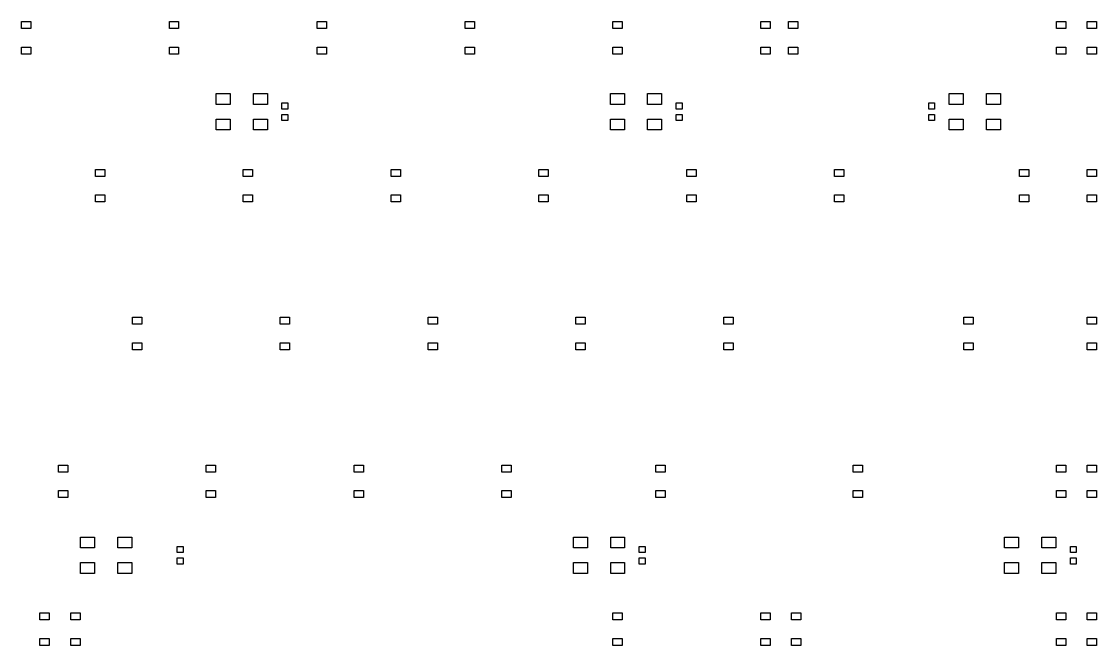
# Model space of a CAD drawing. Extents: x 51 to 336, y -135 to -53.
# Drawn here: x 197 to 335.6, y -135.4 to -55 of the extents above; entities that cross this region are included whole.
import ezdxf

# ---------------------------------------------------------------- set-up
doc = ezdxf.new("R2010")
doc.units = 0
doc.header["$MEASUREMENT"] = 0
doc.layers.add('BLACK', color=7, linetype='CONTINUOUS')

msp = doc.modelspace()

# ---------------------------------------------------------------- linework, layer by layer
at = {"layer": 'Black'}
for p, q in [((197.044, -55.95), (197.044, -55.05)), ((197.044, -55.05), (198.244, -55.05)), ((198.244, -55.05), (198.244, -55.95)), ((216.094, -55.95), (216.094, -55.05)), ((216.094, -55.05), (217.294, -55.05)), ((217.294, -55.05), (217.294, -55.95)), ((235.144, -55.95), (235.144, -55.05)), ((235.144, -55.05), (236.344, -55.05)), ((236.344, -55.05), (236.344, -55.95)), ((254.194, -55.95), (254.194, -55.05)), ((254.194, -55.05), (255.394, -55.05)), ((255.394, -55.05), (255.394, -55.95)), ((273.244, -55.95), (273.244, -55.05)), ((273.244, -55.05), (274.444, -55.05)), ((274.444, -55.05), (274.444, -55.95)), ((292.294, -55.95), (292.294, -55.05)), ((292.294, -55.05), (293.494, -55.05)), ((293.494, -55.05), (293.494, -55.95)), ((295.866, -55.95), (295.866, -55.05)), ((295.866, -55.05), (297.066, -55.05)), ((297.066, -55.05), (297.066, -55.95)), ((330.394, -55.95), (330.394, -55.05)), ((330.394, -55.05), (331.594, -55.05)), ((331.594, -55.05), (331.594, -55.95)), ((334.363, -55.95), (334.363, -55.05)), ((334.363, -55.05), (335.562, -55.05)), ((335.562, -55.05), (335.562, -55.95)), ((198.244, -55.95), (197.044, -55.95)), ((217.294, -55.95), (216.094, -55.95)), ((236.344, -55.95), (235.144, -55.95)), ((255.394, -55.95), (254.194, -55.95)), ((274.444, -55.95), (273.244, -55.95)), ((293.494, -55.95), (292.294, -55.95)), ((297.066, -55.95), (295.866, -55.95)), ((331.594, -55.95), (330.394, -55.95)), ((335.562, -55.95), (334.363, -55.95)), ((197.044, -59.25), (197.044, -58.35)), ((197.044, -58.35), (198.244, -58.35)), ((198.244, -59.25), (197.044, -59.25)), ((198.244, -58.35), (198.244, -59.25)), ((216.094, -59.25), (216.094, -58.35)), ((216.094, -58.35), (217.294, -58.35)), ((217.294, -59.25), (216.094, -59.25)), ((217.294, -58.35), (217.294, -59.25)), ((235.144, -59.25), (235.144, -58.35)), ((235.144, -58.35), (236.344, -58.35)), ((236.344, -59.25), (235.144, -59.25)), ((236.344, -58.35), (236.344, -59.25)), ((254.194, -59.25), (254.194, -58.35)), ((254.194, -58.35), (255.394, -58.35)), ((255.394, -59.25), (254.194, -59.25)), ((255.394, -58.35), (255.394, -59.25)), ((273.244, -59.25), (273.244, -58.35)), ((273.244, -58.35), (274.444, -58.35)), ((274.444, -59.25), (273.244, -59.25)), ((274.444, -58.35), (274.444, -59.25)), ((292.294, -59.25), (292.294, -58.35)), ((292.294, -58.35), (293.494, -58.35)), ((293.494, -59.25), (292.294, -59.25)), ((293.494, -58.35), (293.494, -59.25)), ((295.866, -59.25), (295.866, -58.35)), ((295.866, -58.35), (297.066, -58.35)), ((297.066, -59.25), (295.866, -59.25)), ((297.066, -58.35), (297.066, -59.25)), ((330.394, -59.25), (330.394, -58.35)), ((330.394, -58.35), (331.594, -58.35)), ((331.594, -59.25), (330.394, -59.25)), ((331.594, -58.35), (331.594, -59.25)), ((334.363, -59.25), (334.363, -58.35)), ((334.363, -58.35), (335.562, -58.35)), ((335.562, -59.25), (334.363, -59.25)), ((335.562, -58.35), (335.562, -59.25)), ((222.125, -65.725), (222.125, -64.325)), ((222.125, -64.325), (223.925, -64.325)), ((223.925, -64.325), (223.925, -65.725)), ((226.925, -65.725), (226.925, -64.325)), ((226.925, -64.325), (228.725, -64.325)), ((228.725, -64.325), (228.725, -65.725)), ((272.925, -65.725), (272.925, -64.325)), ((272.925, -64.325), (274.725, -64.325)), ((274.725, -64.325), (274.725, -65.725)), ((277.725, -65.725), (277.725, -64.325)), ((277.725, -64.325), (279.525, -64.325)), ((279.525, -64.325), (279.525, -65.725)), ((316.581, -65.725), (316.581, -64.325)), ((316.581, -64.325), (318.381, -64.325)), ((318.381, -64.325), (318.381, -65.725)), ((321.381, -65.725), (321.381, -64.325)), ((321.381, -64.325), (323.181, -64.325)), ((323.181, -64.325), (323.181, -65.725)), ((223.925, -65.725), (222.125, -65.725)), ((228.725, -65.725), (226.925, -65.725)), ((230.606, -66.325), (230.606, -65.525)), ((230.606, -65.525), (231.356, -65.525)), ((231.356, -66.325), (230.606, -66.325)), ((231.356, -65.525), (231.356, -66.325)), ((274.725, -65.725), (272.925, -65.725)), ((279.525, -65.725), (277.725, -65.725)), ((281.406, -66.325), (281.406, -65.525)), ((281.406, -65.525), (282.156, -65.525)), ((282.156, -66.325), (281.406, -66.325)), ((282.156, -65.525), (282.156, -66.325)), ((313.95, -66.325), (313.95, -65.525)), ((313.95, -65.525), (314.7, -65.525)), ((314.7, -66.325), (313.95, -66.325)), ((314.7, -65.525), (314.7, -66.325)), ((318.381, -65.725), (316.581, -65.725)), ((323.181, -65.725), (321.381, -65.725)), ((222.125, -69.025), (222.125, -67.625)), ((222.125, -67.625), (223.925, -67.625)), ((223.925, -67.625), (223.925, -69.025)), ((226.925, -69.025), (226.925, -67.625)), ((226.925, -67.625), (228.725, -67.625)), ((228.725, -67.625), (228.725, -69.025)), ((230.606, -67.825), (230.606, -67.025)), ((230.606, -67.025), (231.356, -67.025)), ((231.356, -67.825), (230.606, -67.825)), ((231.356, -67.025), (231.356, -67.825)), ((272.925, -69.025), (272.925, -67.625)), ((272.925, -67.625), (274.725, -67.625)), ((274.725, -67.625), (274.725, -69.025)), ((277.725, -69.025), (277.725, -67.625)), ((277.725, -67.625), (279.525, -67.625)), ((279.525, -67.625), (279.525, -69.025)), ((281.406, -67.825), (281.406, -67.025)), ((281.406, -67.025), (282.156, -67.025)), ((282.156, -67.825), (281.406, -67.825)), ((282.156, -67.025), (282.156, -67.825)), ((313.95, -67.825), (313.95, -67.025)), ((313.95, -67.025), (314.7, -67.025)), ((314.7, -67.825), (313.95, -67.825)), ((314.7, -67.025), (314.7, -67.825)), ((316.581, -69.025), (316.581, -67.625)), ((316.581, -67.625), (318.381, -67.625)), ((318.381, -67.625), (318.381, -69.025)), ((321.381, -69.025), (321.381, -67.625)), ((321.381, -67.625), (323.181, -67.625)), ((323.181, -67.625), (323.181, -69.025)), ((223.925, -69.025), (222.125, -69.025)), ((228.725, -69.025), (226.925, -69.025)), ((274.725, -69.025), (272.925, -69.025)), ((279.525, -69.025), (277.725, -69.025)), ((318.381, -69.025), (316.581, -69.025)), ((323.181, -69.025), (321.381, -69.025)), ((206.569, -75), (206.569, -74.1)), ((206.569, -74.1), (207.769, -74.1)), ((207.769, -74.1), (207.769, -75)), ((225.619, -75), (225.619, -74.1)), ((225.619, -74.1), (226.819, -74.1)), ((226.819, -74.1), (226.819, -75)), ((244.669, -75), (244.669, -74.1)), ((244.669, -74.1), (245.869, -74.1)), ((245.869, -74.1), (245.869, -75)), ((263.719, -75), (263.719, -74.1)), ((263.719, -74.1), (264.919, -74.1)), ((264.919, -74.1), (264.919, -75)), ((282.769, -75), (282.769, -74.1)), ((282.769, -74.1), (283.969, -74.1)), ((283.969, -74.1), (283.969, -75)), ((301.819, -75), (301.819, -74.1)), ((301.819, -74.1), (303.019, -74.1)), ((303.019, -74.1), (303.019, -75)), ((325.631, -75), (325.631, -74.1)), ((325.631, -74.1), (326.831, -74.1)), ((326.831, -74.1), (326.831, -75)), ((334.363, -75), (334.363, -74.1)), ((334.363, -74.1), (335.562, -74.1)), ((335.562, -74.1), (335.562, -75)), ((207.769, -75), (206.569, -75)), ((226.819, -75), (225.619, -75)), ((245.869, -75), (244.669, -75)), ((264.919, -75), (263.719, -75)), ((283.969, -75), (282.769, -75)), ((303.019, -75), (301.819, -75)), ((326.831, -75), (325.631, -75)), ((335.562, -75), (334.363, -75)), ((206.569, -78.3), (206.569, -77.4)), ((206.569, -77.4), (207.769, -77.4)), ((207.769, -77.4), (207.769, -78.3)), ((225.619, -78.3), (225.619, -77.4)), ((225.619, -77.4), (226.819, -77.4)), ((226.819, -77.4), (226.819, -78.3)), ((244.669, -78.3), (244.669, -77.4)), ((244.669, -77.4), (245.869, -77.4)), ((245.869, -77.4), (245.869, -78.3)), ((263.719, -78.3), (263.719, -77.4)), ((263.719, -77.4), (264.919, -77.4)), ((264.919, -77.4), (264.919, -78.3)), ((282.769, -78.3), (282.769, -77.4)), ((282.769, -77.4), (283.969, -77.4)), ((283.969, -77.4), (283.969, -78.3)), ((301.819, -78.3), (301.819, -77.4)), ((301.819, -77.4), (303.019, -77.4)), ((303.019, -77.4), (303.019, -78.3)), ((325.631, -78.3), (325.631, -77.4)), ((325.631, -77.4), (326.831, -77.4)), ((326.831, -77.4), (326.831, -78.3)), ((334.363, -78.3), (334.363, -77.4)), ((334.363, -77.4), (335.562, -77.4)), ((335.562, -77.4), (335.562, -78.3)), ((207.769, -78.3), (206.569, -78.3)), ((226.819, -78.3), (225.619, -78.3)), ((245.869, -78.3), (244.669, -78.3)), ((264.919, -78.3), (263.719, -78.3)), ((283.969, -78.3), (282.769, -78.3)), ((303.019, -78.3), (301.819, -78.3)), ((326.831, -78.3), (325.631, -78.3)), ((335.562, -78.3), (334.363, -78.3)), ((211.331, -94.05), (211.331, -93.15)), ((211.331, -93.15), (212.531, -93.15)), ((212.531, -94.05), (211.331, -94.05)), ((212.531, -93.15), (212.531, -94.05)), ((230.381, -94.05), (230.381, -93.15)), ((230.381, -93.15), (231.581, -93.15)), ((231.581, -94.05), (230.381, -94.05)), ((231.581, -93.15), (231.581, -94.05)), ((249.431, -94.05), (249.431, -93.15)), ((249.431, -93.15), (250.631, -93.15)), ((250.631, -94.05), (249.431, -94.05)), ((250.631, -93.15), (250.631, -94.05)), ((268.481, -94.05), (268.481, -93.15)), ((268.481, -93.15), (269.681, -93.15)), ((269.681, -94.05), (268.481, -94.05)), ((269.681, -93.15), (269.681, -94.05)), ((287.531, -94.05), (287.531, -93.15)), ((287.531, -93.15), (288.731, -93.15)), ((288.731, -94.05), (287.531, -94.05)), ((288.731, -93.15), (288.731, -94.05)), ((318.488, -94.05), (318.488, -93.15)), ((318.488, -93.15), (319.688, -93.15)), ((319.688, -94.05), (318.488, -94.05)), ((319.688, -93.15), (319.688, -94.05)), ((334.363, -94.05), (334.363, -93.15)), ((334.363, -93.15), (335.562, -93.15)), ((335.562, -94.05), (334.363, -94.05)), ((335.562, -93.15), (335.562, -94.05)), ((211.331, -97.35), (211.331, -96.45)), ((211.331, -96.45), (212.531, -96.45)), ((212.531, -96.45), (212.531, -97.35)), ((230.381, -97.35), (230.381, -96.45)), ((230.381, -96.45), (231.581, -96.45)), ((231.581, -96.45), (231.581, -97.35)), ((249.431, -97.35), (249.431, -96.45)), ((249.431, -96.45), (250.631, -96.45)), ((250.631, -96.45), (250.631, -97.35)), ((268.481, -97.35), (268.481, -96.45)), ((268.481, -96.45), (269.681, -96.45)), ((269.681, -96.45), (269.681, -97.35)), ((287.531, -97.35), (287.531, -96.45)), ((287.531, -96.45), (288.731, -96.45)), ((288.731, -96.45), (288.731, -97.35)), ((318.488, -97.35), (318.488, -96.45)), ((318.488, -96.45), (319.688, -96.45)), ((319.688, -96.45), (319.688, -97.35)), ((334.363, -97.35), (334.363, -96.45)), ((334.363, -96.45), (335.562, -96.45)), ((335.562, -96.45), (335.562, -97.35)), ((212.531, -97.35), (211.331, -97.35)), ((231.581, -97.35), (230.381, -97.35)), ((250.631, -97.35), (249.431, -97.35)), ((269.681, -97.35), (268.481, -97.35)), ((288.731, -97.35), (287.531, -97.35)), ((319.688, -97.35), (318.488, -97.35)), ((335.562, -97.35), (334.363, -97.35)), ((201.806, -113.1), (201.806, -112.2)), ((201.806, -112.2), (203.006, -112.2)), ((203.006, -113.1), (201.806, -113.1)), ((203.006, -112.2), (203.006, -113.1)), ((220.856, -113.1), (220.856, -112.2)), ((220.856, -112.2), (222.056, -112.2)), ((222.056, -113.1), (220.856, -113.1)), ((222.056, -112.2), (222.056, -113.1)), ((239.906, -113.1), (239.906, -112.2)), ((239.906, -112.2), (241.106, -112.2)), ((241.106, -113.1), (239.906, -113.1)), ((241.106, -112.2), (241.106, -113.1)), ((258.956, -113.1), (258.956, -112.2)), ((258.956, -112.2), (260.156, -112.2)), ((260.156, -113.1), (258.956, -113.1)), ((260.156, -112.2), (260.156, -113.1)), ((278.8, -113.1), (278.8, -112.2)), ((278.8, -112.2), (280, -112.2)), ((280, -113.1), (278.8, -113.1)), ((280, -112.2), (280, -113.1)), ((304.2, -113.1), (304.2, -112.2)), ((304.2, -112.2), (305.4, -112.2)), ((305.4, -113.1), (304.2, -113.1)), ((305.4, -112.2), (305.4, -113.1)), ((330.394, -113.1), (330.394, -112.2)), ((330.394, -112.2), (331.594, -112.2)), ((331.594, -113.1), (330.394, -113.1)), ((331.594, -112.2), (331.594, -113.1)), ((334.363, -113.1), (334.363, -112.2)), ((334.363, -112.2), (335.562, -112.2)), ((335.562, -113.1), (334.363, -113.1)), ((335.562, -112.2), (335.562, -113.1)), ((201.806, -116.4), (201.806, -115.5)), ((201.806, -115.5), (203.006, -115.5)), ((203.006, -115.5), (203.006, -116.4)), ((220.856, -116.4), (220.856, -115.5)), ((220.856, -115.5), (222.056, -115.5)), ((222.056, -115.5), (222.056, -116.4)), ((239.906, -116.4), (239.906, -115.5)), ((239.906, -115.5), (241.106, -115.5)), ((241.106, -115.5), (241.106, -116.4)), ((258.956, -116.4), (258.956, -115.5)), ((258.956, -115.5), (260.156, -115.5)), ((260.156, -115.5), (260.156, -116.4)), ((278.8, -116.4), (278.8, -115.5)), ((278.8, -115.5), (280, -115.5)), ((280, -115.5), (280, -116.4)), ((304.2, -116.4), (304.2, -115.5)), ((304.2, -115.5), (305.4, -115.5)), ((305.4, -115.5), (305.4, -116.4)), ((330.394, -116.4), (330.394, -115.5)), ((330.394, -115.5), (331.594, -115.5)), ((331.594, -115.5), (331.594, -116.4)), ((334.363, -116.4), (334.363, -115.5)), ((334.363, -115.5), (335.562, -115.5)), ((335.562, -115.5), (335.562, -116.4)), ((203.006, -116.4), (201.806, -116.4)), ((222.056, -116.4), (220.856, -116.4)), ((241.106, -116.4), (239.906, -116.4)), ((260.156, -116.4), (258.956, -116.4)), ((280, -116.4), (278.8, -116.4)), ((305.4, -116.4), (304.2, -116.4)), ((331.594, -116.4), (330.394, -116.4)), ((335.562, -116.4), (334.363, -116.4)), ((204.662, -122.875), (204.662, -121.475)), ((204.662, -121.475), (206.462, -121.475)), ((206.462, -121.475), (206.462, -122.875)), ((209.462, -122.875), (209.462, -121.475)), ((209.462, -121.475), (211.262, -121.475)), ((211.262, -121.475), (211.262, -122.875)), ((268.162, -122.875), (268.162, -121.475)), ((268.162, -121.475), (269.962, -121.475)), ((269.962, -121.475), (269.962, -122.875)), ((272.962, -122.875), (272.962, -121.475)), ((272.962, -121.475), (274.762, -121.475)), ((274.762, -121.475), (274.762, -122.875)), ((323.725, -122.875), (323.725, -121.475)), ((323.725, -121.475), (325.525, -121.475)), ((325.525, -121.475), (325.525, -122.875)), ((328.525, -122.875), (328.525, -121.475)), ((328.525, -121.475), (330.325, -121.475)), ((330.325, -121.475), (330.325, -122.875)), ((206.462, -122.875), (204.662, -122.875)), ((211.262, -122.875), (209.462, -122.875)), ((217.112, -123.475), (217.112, -122.675)), ((217.112, -122.675), (217.862, -122.675)), ((217.862, -122.675), (217.862, -123.475)), ((269.962, -122.875), (268.162, -122.875)), ((274.762, -122.875), (272.962, -122.875)), ((276.644, -123.475), (276.644, -122.675)), ((276.644, -122.675), (277.394, -122.675)), ((277.394, -122.675), (277.394, -123.475)), ((325.525, -122.875), (323.725, -122.875)), ((330.325, -122.875), (328.525, -122.875)), ((332.206, -123.475), (332.206, -122.675)), ((332.206, -122.675), (332.956, -122.675)), ((332.956, -122.675), (332.956, -123.475)), ((217.862, -123.475), (217.112, -123.475)), ((217.112, -124.975), (217.112, -124.175)), ((217.112, -124.175), (217.862, -124.175)), ((217.862, -124.175), (217.862, -124.975)), ((277.394, -123.475), (276.644, -123.475)), ((276.644, -124.975), (276.644, -124.175)), ((276.644, -124.175), (277.394, -124.175)), ((277.394, -124.175), (277.394, -124.975)), ((332.956, -123.475), (332.206, -123.475)), ((332.206, -124.975), (332.206, -124.175)), ((332.206, -124.175), (332.956, -124.175)), ((332.956, -124.175), (332.956, -124.975)), ((204.662, -126.175), (204.662, -124.775)), ((204.662, -124.775), (206.462, -124.775)), ((206.462, -124.775), (206.462, -126.175)), ((209.462, -126.175), (209.462, -124.775)), ((209.462, -124.775), (211.262, -124.775)), ((211.262, -124.775), (211.262, -126.175)), ((217.862, -124.975), (217.112, -124.975)), ((268.162, -126.175), (268.162, -124.775)), ((268.162, -124.775), (269.962, -124.775)), ((269.962, -124.775), (269.962, -126.175)), ((272.962, -126.175), (272.962, -124.775)), ((272.962, -124.775), (274.762, -124.775)), ((274.762, -124.775), (274.762, -126.175)), ((277.394, -124.975), (276.644, -124.975)), ((323.725, -126.175), (323.725, -124.775)), ((323.725, -124.775), (325.525, -124.775)), ((325.525, -124.775), (325.525, -126.175)), ((328.525, -126.175), (328.525, -124.775)), ((328.525, -124.775), (330.325, -124.775)), ((330.325, -124.775), (330.325, -126.175)), ((332.956, -124.975), (332.206, -124.975)), ((206.462, -126.175), (204.662, -126.175)), ((211.262, -126.175), (209.462, -126.175)), ((269.962, -126.175), (268.162, -126.175)), ((274.762, -126.175), (272.962, -126.175)), ((325.525, -126.175), (323.725, -126.175)), ((330.325, -126.175), (328.525, -126.175)), ((199.425, -132.15), (199.425, -131.25)), ((199.425, -131.25), (200.625, -131.25)), ((200.625, -131.25), (200.625, -132.15)), ((203.394, -132.15), (203.394, -131.25)), ((203.394, -131.25), (204.594, -131.25)), ((204.594, -131.25), (204.594, -132.15)), ((273.244, -132.15), (273.244, -131.25)), ((273.244, -131.25), (274.444, -131.25)), ((274.444, -131.25), (274.444, -132.15)), ((292.294, -132.15), (292.294, -131.25)), ((292.294, -131.25), (293.494, -131.25)), ((293.494, -131.25), (293.494, -132.15)), ((296.262, -132.15), (296.262, -131.25)), ((296.262, -131.25), (297.462, -131.25)), ((297.462, -131.25), (297.462, -132.15)), ((330.394, -132.15), (330.394, -131.25)), ((330.394, -131.25), (331.594, -131.25)), ((331.594, -131.25), (331.594, -132.15)), ((334.363, -132.15), (334.363, -131.25)), ((334.363, -131.25), (335.562, -131.25)), ((335.562, -131.25), (335.562, -132.15)), ((200.625, -132.15), (199.425, -132.15)), ((204.594, -132.15), (203.394, -132.15)), ((274.444, -132.15), (273.244, -132.15)), ((293.494, -132.15), (292.294, -132.15)), ((297.462, -132.15), (296.262, -132.15)), ((331.594, -132.15), (330.394, -132.15)), ((335.562, -132.15), (334.363, -132.15)), ((199.425, -135.45), (199.425, -134.55)), ((199.425, -134.55), (200.625, -134.55)), ((200.625, -135.45), (199.425, -135.45)), ((200.625, -134.55), (200.625, -135.45)), ((203.394, -135.45), (203.394, -134.55)), ((203.394, -134.55), (204.594, -134.55)), ((204.594, -135.45), (203.394, -135.45)), ((204.594, -134.55), (204.594, -135.45)), ((273.244, -135.45), (273.244, -134.55)), ((273.244, -134.55), (274.444, -134.55)), ((274.444, -135.45), (273.244, -135.45)), ((274.444, -134.55), (274.444, -135.45)), ((292.294, -135.45), (292.294, -134.55)), ((292.294, -134.55), (293.494, -134.55)), ((293.494, -135.45), (292.294, -135.45)), ((293.494, -134.55), (293.494, -135.45)), ((296.262, -135.45), (296.262, -134.55)), ((296.262, -134.55), (297.462, -134.55)), ((297.462, -135.45), (296.262, -135.45)), ((297.462, -134.55), (297.462, -135.45)), ((330.394, -135.45), (330.394, -134.55)), ((330.394, -134.55), (331.594, -134.55)), ((331.594, -135.45), (330.394, -135.45)), ((331.594, -134.55), (331.594, -135.45)), ((334.363, -135.45), (334.363, -134.55)), ((334.363, -134.55), (335.562, -134.55)), ((335.562, -135.45), (334.363, -135.45)), ((335.562, -134.55), (335.562, -135.45))]:
    msp.add_line(p, q, dxfattribs=at)

doc.saveas('drawing.dxf')
